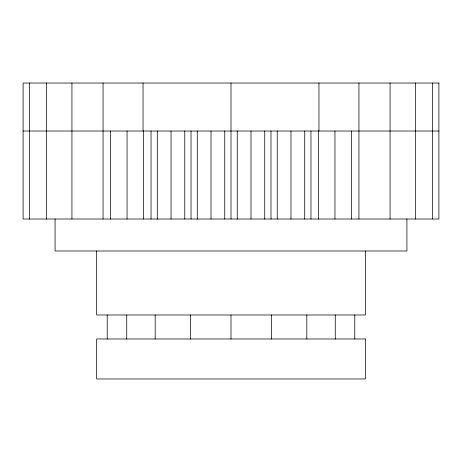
<?xml version="1.0" encoding="UTF-8"?>
<svg xmlns="http://www.w3.org/2000/svg" width="462" height="462" viewBox="0 0 462 462"><rect width="100%" height="100%" fill="white"/><g stroke="black" fill="none" stroke-linecap="round" stroke-linejoin="round"><path stroke-width="0.69" d="M23.1 131.023L438.9 131.023M432.617 83.033L432.617 219.005M415.477 83.033L415.477 219.005M406.918 219.005L406.918 250.993L55.082 250.993L55.082 219.005M390.061 83.033L390.061 219.005M365.338 250.993L365.338 314.98L96.662 314.98L96.662 250.993M358.939 83.033L358.939 219.005M354.793 314.98L354.793 338.975M351.443 131.023L351.443 219.005M335.262 314.98L335.262 338.975M334.956 131.023L334.956 219.005M318.959 83.033L318.959 131.023M318.462 131.023L318.462 219.005M310.966 131.023L310.966 219.005M306.82 314.98L306.82 338.975M304.724 131.023L304.724 219.005M290.979 131.023L290.979 219.005M277.235 131.023L277.235 219.005M271.419 314.98L271.419 338.975M270.986 131.023L270.986 219.005M264.738 131.023L264.738 219.005M250.999 131.023L250.999 219.005M237.254 131.023L237.254 219.005M231 83.033L231.006 219.005M231 314.98L231 338.975M224.757 131.023L224.757 219.005M211.018 131.023L211.018 219.005M197.274 131.023L197.274 219.005M191.025 131.023L191.025 219.005M190.581 314.98L190.581 338.975M184.777 131.023L184.777 219.005M171.032 131.023L171.032 219.005M157.294 131.023L157.294 219.005M155.18 314.98L155.18 338.975M151.045 131.023L151.045 219.005M143.549 131.023L143.549 219.005M143.041 83.033L143.041 131.023M127.056 131.023L127.056 219.005M126.738 314.98L126.738 338.975M110.557 131.023L110.557 219.005M107.207 314.98L107.207 338.975M103.061 83.033L103.061 219.005M71.939 83.033L71.939 219.005M46.523 83.033L46.523 219.005M29.383 83.033L29.383 219.005M438.9 83.033L23.1 83.033L23.1 219.005L438.9 219.005L438.9 83.033M365.338 338.975L96.662 338.975L96.662 378.967L365.338 378.967L365.338 338.975"/></g></svg>
